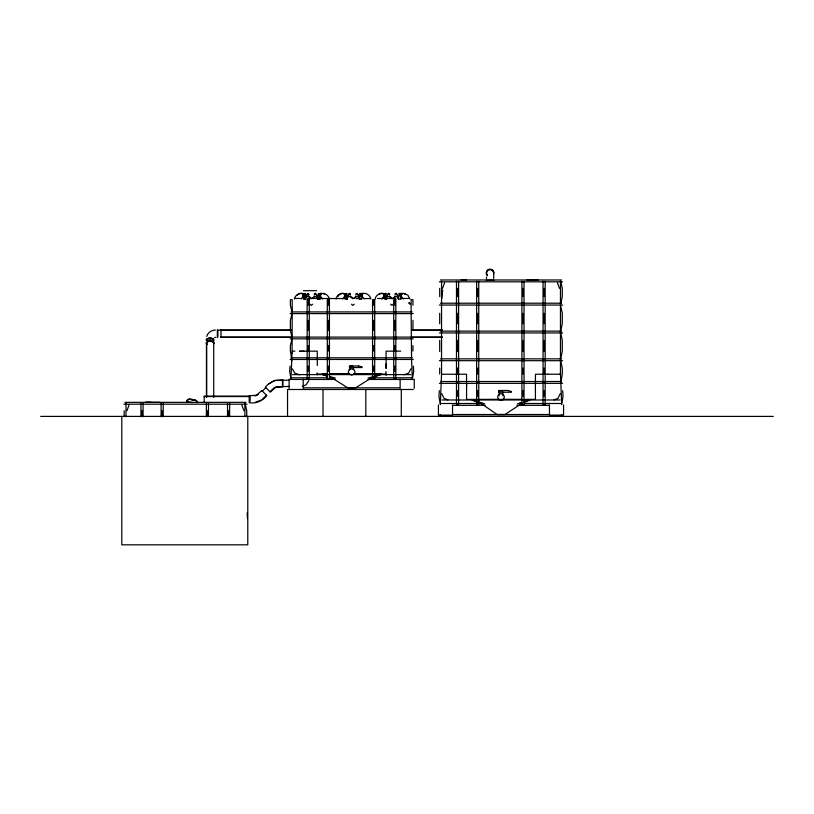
<?xml version="1.0" encoding="UTF-8"?>
<svg xmlns="http://www.w3.org/2000/svg" width="814" height="814" viewBox="0 0 814 814"><rect width="100%" height="100%" fill="white"/><g stroke="black" fill="none" stroke-linecap="round" stroke-linejoin="round"><path stroke-width="1.22" d="M386.07 375.315L385.968 371.51M386.121 363.929L386.121 368.457L386.07 351.16L394.566 351.16M535.419 399.409L535.409 383.638M411.558 359.91L412.393 378.897L413.705 371.245L413.339 366.097M560.907 382.458L562.291 374.104L562.291 368.091L560.459 359.778L562.291 351.475L562.291 340.384L560.459 332.071L562.291 323.769L562.291 313.288L560.459 304.975L560.459 374.104L561.721 404.711L563.034 396.296L562.678 390.639M305.901 299.267L303.469 298.87L302.828 294.241M317.267 372.954L317.246 374.725L317.226 373.494M309.931 304.192L311.223 305.392L312.617 304.192M351.516 304.192L352.808 305.392L354.192 304.192M390.649 304.192L391.941 305.392L393.335 304.192M291.402 358.526L291.666 352.391M305.301 298.697L307.997 293.559M346.886 298.697L349.572 293.559M292.063 353.581L292.206 312.8L290.374 320.37L290.374 330.453L291.951 336.935M439.326 390.639L438.97 396.296L440.272 404.711L441.544 374.104L441.544 304.975M289.998 366.097L289.642 371.245L290.944 378.897L291.778 359.91M398.239 298.626L398.524 295.909L400.793 293.559M303.368 298.88L305.281 293.559M345.36 297.965L345.055 298.87L345.004 297.436M441.737 298.86L442.714 290.008M329.222 299.013C329.009 294.902 321.489 290.384 319.912 295.909M370.808 299.013C370.594 294.912 363.034 290.364 361.497 295.909M409.941 299.013L407.885 295.187L403.734 293.315L401.282 294.485L400.63 295.909L401.037 298.891M197.344 402.564A2.177 1.882 -90 0 0 195.757 400.356L189.143 399.267A2.544 2.208 -90 0 0 186.62 401.383L191.015 402.421M187.291 401.729L187.342 401.383A2.544 2.208 -90 0 1 189.865 399.267M304.975 299.104L305.128 298.077C306.502 295.92 310.022 296.011 311.152 298.423M346.561 299.104L346.713 298.077C348.087 295.92 351.597 296.011 352.727 298.423M350.468 295.187L350.376 293.651L349.348 293.315L347.527 295.543L347.202 297.965M385.694 299.104L385.846 298.077C387.21 295.96 390.761 295.94 391.87 298.423M389.611 295.187L389.509 293.651L388.492 293.315L386.67 295.543L386.345 297.965M386.009 293.559L384.452 298.738L384.137 297.436M560.724 303.785L562.291 296.662L562.291 288.349L560.724 281.227M292.206 338.014L290.374 345.584L290.374 351.048L291.768 358.648M303.418 297.436L305.108 293.294L301.211 298.952M206.746 336.375C207.712 332.58 211.609 330.046 215.425 330.057M305.616 297.965L305.901 295.614L307.743 293.305L309.035 294.159L308.313 296.438M294.454 299.013C294.658 294.912 302.167 290.405 303.764 295.909M336.04 299.013C336.243 294.912 343.742 290.405 345.339 295.909M375.173 299.013C375.376 294.912 382.885 290.405 384.483 295.909M308.852 380.647L306.054 384.829L302.309 386.385M126.964 410.694L129.019 405.179M442.511 288.329L444.566 282.814M384.656 295.543L385.694 293.305M320.858 294.21L319.912 298.748M362.444 294.21L361.487 298.748M401.587 294.21L400.62 297.965M345.848 295.909L346.866 293.559M345.482 295.614L346.693 293.294L342.796 298.952M560.236 393.701L557.946 398.382L554.131 399.837M317.592 297.965L317.307 295.614L315.466 293.305L314.428 293.64L314.316 295.187M359.167 297.965L358.893 295.614L357.051 293.305L356.013 293.64L355.901 295.187M398.311 297.965L398.036 295.614L396.184 293.305L395.146 293.64L395.044 295.187M410.907 368.884L408.618 373.138L403.846 374.796M440.455 414.509L439.397 416.351L562.596 416.351L561.538 414.509M385.958 298.891L386.915 295.909L388.716 293.559M337.993 296.438C340.089 291.758 348.443 292.501 347.273 298.626M318.02 295.614L320.258 293.305L321.652 293.315M359.605 295.614L361.843 293.305L363.237 293.315M398.738 295.614L400.976 293.305L402.37 293.315M320.248 297.436C318.803 289.591 317.775 296.164 317.755 298.728M381.888 299.013L385.704 293.315M312.016 298.616L314.143 296.734M353.591 298.616L355.728 296.734M392.684 298.372L395.828 296.5L397.792 297.222L398.524 299.104M392.684 298.667L394.871 296.734M409.961 304.049L409.34 302.594M311.915 298.423L315.11 296.5L317.073 297.222L317.806 299.104M353.5 298.423L356.695 296.5L358.659 297.222L359.381 299.104M262.362 391.117L265.852 387.637M266.473 395.228L262.708 398.952M269.983 391.768L273.83 388.013L276.455 386.711L289.54 386.447M379.263 294.22C382.58 291.799 387.23 294.363 386.406 298.626M269.373 383.679L272.344 381.695M297.222 295.187C300.254 291.758 306.685 293.315 305.688 298.626M347.476 299.267L344.953 298.88M258.262 394.617L255.148 396.021M318.762 294.485L320.075 293.559M361.65 293.559L359.381 295.909L359.34 298.728M261.294 400.04L255.464 402.228M521.866 403.408L504.914 414.519L497.079 414.519L482.437 404.385L472.069 399.989L484.676 403.825M524.175 402.431L529.924 399.989L524.196 401.729M273.168 381.318L274.857 380.749M517.317 403.825L521.906 402.431M214.652 337.484L215.639 337.332M367.989 378.103L380.596 374.603L370.238 378.612L355.586 387.83L347.751 387.83L333.109 378.612L329.65 377.269M318.06 299.267L320.319 298.891M359.646 299.267L361.904 298.891M398.789 299.267L401.007 298.697M275.732 380.545L282.875 380.28M442.175 374.257L456.939 374.237M292.419 351.18L294.912 351.119M559.635 374.247L560.378 374.237L547.73 374.206M545.065 374.237L547.7 374.206M466.87 399.409L500.305 399.328M307.56 351.16L299.41 351.21L304.141 351.21M317.541 374.074L327.208 374.002L322.578 374.013M377.584 298.504L395.726 298.453M395.777 351.16L400.722 351.139M466.554 279.985L461.1 280.036M151.007 402.35L145.553 402.36L159.544 402.34M364.733 298.555L370.116 298.545M440.455 279.975L561.538 279.975M486.233 280.321L493.956 280.321M439.397 281.817L562.596 281.817M303.398 290.679L316.595 290.679M294.81 298.453L300.264 298.453M403.083 298.453L408.526 298.453M342.959 298.555L307.611 298.453M356.023 298.555L360.378 298.555M440.455 303.205L561.538 303.205M439.397 305.047L562.596 305.047M291.127 311.925L412.21 311.925M290.069 313.594L413.268 313.594M217.928 330.057L291.493 330.057M411.965 330.057L442.409 330.057M220.472 330.281L291.493 330.281M411.965 330.281L442.409 330.281M440.455 331.115L561.538 331.115M439.397 332.946L562.596 332.946M220.472 337.098L442.409 337.098M220.472 337.332L291.493 337.332M411.965 337.332L442.409 337.332M290.069 338.838L413.268 338.838M308.771 351.16L317.267 351.16L317.297 365.466M291.127 357.794L412.21 357.794M440.455 358.852L561.538 358.852M290.069 359.462L413.268 359.462M439.397 360.683L562.596 360.683M349.857 366.249L352.849 366.249M322.802 373.992L326.221 373.992M329.558 373.952L349.654 373.952M353.683 373.952L380.036 373.952M322.375 374.053L325.946 374.053M329.426 374.002L349.654 374.002M353.683 374.002L380.962 374.053M457.631 374.237L466.544 374.247L466.585 382.01M543.213 374.237L535.459 374.247L535.409 384.208M292.572 374.603L410.775 374.603M291.127 377.788L327.096 377.788M329.538 377.788L333.191 377.788M370.146 377.788L412.21 377.788M290.069 379.456L335.297 379.456M368.04 379.456L413.268 379.456M289.54 380.23L282.468 380.23L282.468 385.531M440.455 381.512L561.538 381.512M456.491 382.458L458.608 382.458M476.638 382.458L478.754 382.458M521.896 382.458L524.023 382.458M543.05 382.458L545.177 382.458M439.397 383.343L562.596 383.343M303.927 387.82L399.42 387.82M413.268 389.489L287.546 389.489L287.546 416.402M502.787 390.801L499.186 390.801L499.186 395.777M248.881 396.133L204.192 396.133L204.192 402.34M204.192 396.55L248.881 396.55M501.699 399.328L522.14 399.328M441.9 399.989L499.867 399.989M502.126 399.989L560.103 399.989M189.143 399.267L195.757 400.356M186.62 401.383L187.342 401.383M124.918 402.34L245.991 402.34M440.455 403.49L482.519 403.49M519.474 403.49L521.916 403.49M524.358 403.49L561.538 403.49M123.86 404.182L247.059 404.182M453.144 405.321L485.124 405.321M516.88 405.321L548.85 405.321M453.256 414.509L548.748 414.509M40.7 416.402L773.3 416.402M526.912 279.975L538.156 280.026M380.769 374.013L376.129 374.002L385.795 374.074M525.468 399.328L535.124 399.409M190.832 402.411L192.155 402.543M386.619 299.267L384.483 298.738M327.33 375.875L322.741 374.603L327.35 376.383M329.619 376.506L335.348 378.103M410.134 303.856L408.516 303.012M403.815 293.651L405.392 294.22M323.097 293.651L324.664 294.22M299.501 374.796L294.719 373.138L292.43 368.884M447.873 399.837L444.047 398.382L441.758 393.701M400.905 298.88L399.104 293.559M389.631 296.734L391.839 298.667M350.498 296.734L352.706 298.667M308.913 296.734L311.121 298.667M383.862 293.559L385.185 294.515M344.719 293.559L346.042 294.515M303.144 293.559L304.467 294.515M398.646 298.88L397.741 295.909L395.94 293.559M359.513 298.88L358.608 295.909L356.797 293.559M317.928 298.88L317.022 295.909L315.222 293.559M403.225 299.013L399.287 293.294L400.976 297.436M364.082 299.013L360.144 293.294L361.833 297.436M322.507 299.013L318.946 294.22M385.867 295.543L386.08 297.436M346.723 295.543L346.937 297.436M305.148 295.543L305.362 297.436M359.971 293.559L361.66 298.738M318.386 293.559L320.085 298.738M383.536 294.21L384.157 295.614M344.393 294.21L345.024 295.614M557.437 282.814L559.483 288.329M241.89 405.179L243.946 410.694M291.951 311.721L290.374 305.24L290.374 299.694L292.206 299.694L292.206 311.538M245.177 403.591L246.744 410.714L246.744 416.646M247.13 512.993L247.487 518.66M411.569 358.648L411.131 312.8M466.564 399.409L466.585 383.028L466.595 385.714M563.573 404.955L563.573 415.109L549.47 415.109L549.47 404.955M560.459 281.227L560.459 303.785M545.177 281.227L545.177 303.785M545.177 304.975L545.177 404.711L543.05 404.711L543.05 304.975M544.108 288.349L544.108 296.662M544.108 313.288L544.108 323.769M544.108 340.384L544.108 351.475M544.108 368.091L544.108 374.104M544.108 390.639L544.108 396.296M543.05 281.227L543.05 303.785M524.023 281.227L524.023 303.785M524.023 304.975L524.023 404.711L521.896 404.711L521.896 304.975M522.964 288.349L522.964 296.662M522.964 313.288L522.964 323.769M522.964 340.384L522.964 351.475M522.964 368.091L522.964 374.104M522.964 390.639L522.964 396.296M521.896 281.227L521.896 303.785M502.787 392.043L502.787 395.777M493.732 274.644L493.732 278.5M486.457 277.086L486.457 278.5M478.754 281.227L478.754 303.785M478.754 304.975L478.754 404.711L476.638 404.711L476.638 304.975M477.696 288.349L477.696 296.662M477.696 313.288L477.696 323.769M477.696 340.384L477.696 351.475M477.696 368.091L477.696 374.104M477.696 390.639L477.696 396.296M476.638 281.227L476.638 303.785M458.608 281.227L458.608 303.785M458.608 304.975L458.608 404.711L456.491 404.711L456.491 304.975M457.549 288.349L457.549 296.662M457.549 313.288L457.549 323.769M457.549 340.384L457.549 351.475M457.549 368.091L457.549 374.104M457.549 390.639L457.549 396.296M456.491 281.227L456.491 303.785M452.533 404.955L452.533 415.109L438.42 415.109L438.42 404.955M441.544 281.227L441.544 303.785M439.702 288.349L439.702 296.662M439.702 313.288L439.702 323.769M439.702 340.384L439.702 351.475M439.702 368.091L439.702 374.104M414.245 379.131L414.245 388.359M412.963 305.24L412.963 299.694L411.131 299.694L411.131 311.538M412.963 320.37L412.963 330.453M412.963 345.584L412.963 351.048M401.292 389.489L401.292 416.402M400.142 379.131L400.142 388.359M395.838 359.91L395.838 378.897L393.722 378.897L393.722 359.91M394.78 299.694L394.78 305.24M394.78 320.37L394.78 330.453M394.78 345.584L394.78 351.048M394.78 366.097L394.78 371.245M374.694 359.91L374.694 378.897L372.568 378.897L372.568 359.91M373.626 299.694L373.626 305.24M373.626 320.37L373.626 330.453M373.626 345.584L373.626 351.048M373.626 366.097L373.626 371.245M365.822 389.489L365.822 416.402M353.459 367.379L353.459 369.637M349.857 367.379L349.857 369.637M329.426 359.91L329.426 378.897L327.309 378.897L327.309 359.91M328.368 299.694L328.368 305.24M328.368 320.37L328.368 330.453M328.368 345.584L328.368 351.048M328.368 366.097L328.368 371.245M323.016 389.489L323.016 416.402M309.279 359.91L309.279 378.897L307.163 378.897L307.163 359.91M308.221 299.694L308.221 305.24M308.221 320.37L308.221 330.453M308.221 345.584L308.221 351.048M308.221 366.097L308.221 371.245M303.205 379.131L303.205 388.359M291.717 353.602L291.717 360.917M289.092 379.131L289.092 388.359M250.122 396.55L250.122 401.434M247.782 416.402L247.782 544.82L121.805 544.82L121.805 416.402M244.912 403.591L244.912 416.646M229.629 403.591L229.629 416.646M228.571 410.714L228.571 416.646M227.513 403.591L227.513 416.646M220.991 329.833L220.991 337.556M217.928 330.545L217.928 336.843M217.348 329.833L217.348 337.556M213.716 341.565L213.716 397.313M208.476 403.591L208.476 416.646M207.417 410.714L207.417 416.646M206.675 342.836L206.675 397.313M206.441 342.836L206.441 397.313M206.359 403.591L206.359 416.646M163.207 403.591L163.207 416.646M162.149 410.714L162.149 416.646M161.091 403.591L161.091 416.646M143.071 403.591L143.071 416.646M142.002 410.714L142.002 416.646M140.944 403.591L140.944 416.646M125.997 403.591L125.997 416.646M124.166 410.714L124.166 416.646M195.034 400.356A2.177 1.882 -90 0 1 195.93 400.814M196.571 402.004A2.177 1.882 -90 0 1 196.622 402.564M206.929 340.659A3.632 1.821 0 0 1 213.227 340.659M207.346 344.505A3.867 1.933 0 0 1 209.076 341.269A3.867 1.933 0 0 1 213.807 343.64M206.441 339.987A3.632 1.821 0 0 1 210.083 338.176A3.632 1.821 0 0 1 213.716 339.987M206.929 344.047A3.632 1.821 0 0 1 209.605 341.341A3.632 1.821 0 0 1 213.594 343.61M206.349 340.486A3.867 1.933 0 0 1 210.083 338.054A3.867 1.933 0 0 1 213.807 340.486M487.362 275.773A3.867 3.867 0 0 1 489.092 269.312A3.867 3.867 0 0 1 493.823 274.043M486.945 274.867A3.632 3.632 0 0 1 489.153 269.536A3.632 3.632 0 0 1 493.732 273.046M487.138 274.745A3.409 3.409 0 0 1 486.803 273.931M486.803 272.161A3.409 3.409 0 0 1 487.138 271.337M489.214 269.749A3.409 3.409 0 0 1 490.974 269.749M491.798 270.095A3.409 3.409 0 0 1 492.501 270.635M493.04 271.337A3.409 3.409 0 0 1 493.386 272.161M498.575 394.597L497.578 397.018L498.575 399.44L500.997 400.447L503.418 399.44L504.426 397.018L503.418 394.597L500.997 393.589L498.575 394.597M349.247 369.698L348.239 371.896L349.247 374.104L351.668 375.02L354.09 374.104L355.097 371.896L354.09 369.698L351.668 368.783L349.247 369.698M261.823 390.578L256.4 395.228L249.216 395.767L249.216 402.747C255.952 403.815 262.739 401.048 266.758 395.512L261.823 390.578M268.478 383.964L265.333 387.118L270.268 392.053L275.681 387.403L282.875 386.853L282.875 379.873L274.756 380.362L268.478 383.964M190.781 399.257L194.454 399.796L190.781 399.257M309.279 299.694L307.163 299.694L307.163 358.648L309.279 358.648L309.279 299.694M329.426 299.694L327.309 299.694L327.309 358.648L329.426 358.648L329.426 299.694M374.694 299.694L372.568 299.694L372.568 358.648L374.694 358.648L374.694 299.694M395.838 299.694L393.722 299.694L393.722 358.648L395.838 358.648L395.838 299.694M358.526 365.964L349.491 365.964L349.491 367.541L362.189 367.541L362.189 366.941L358.526 365.964M507.855 390.486L498.829 390.486L498.829 392.226L511.518 392.226L511.518 391.565L507.855 390.486"/></g></svg>
